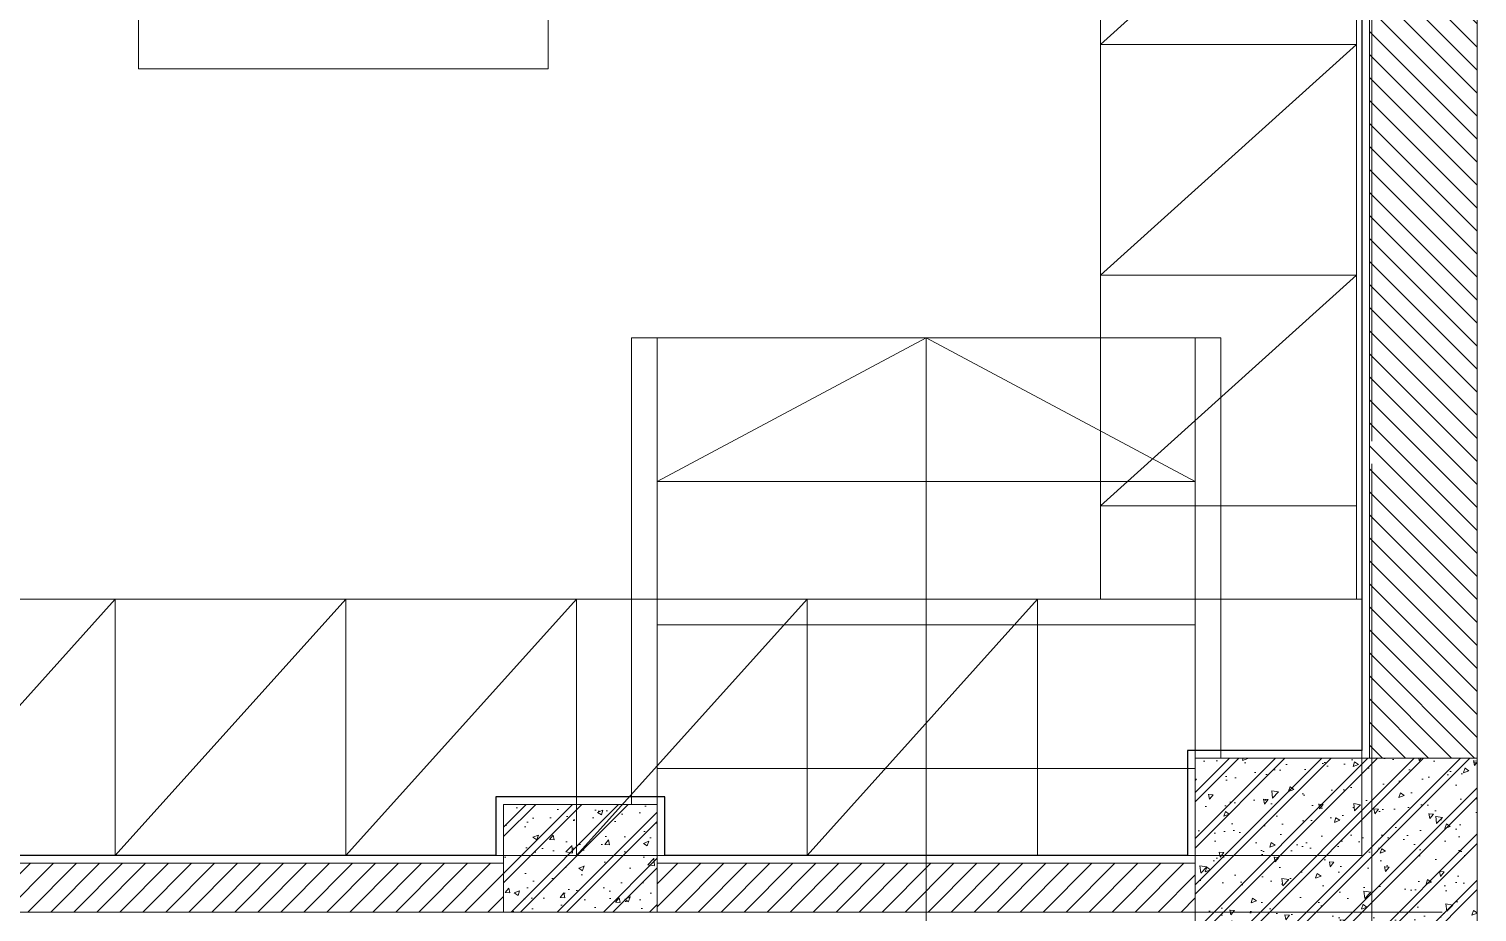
# Model space of a CAD drawing. Header units: millimetres. Extents: x -343543 to 400519, y -115663 to 104219.
# Drawn here: x -309785 to -306958, y 6000 to 7722 of the extents above; entities that cross this region are included whole.
import ezdxf
from ezdxf.xclip import XClip

# ---------------------------------------------------------------- set-up
doc = ezdxf.new("R2010")
doc.units = ezdxf.units.MM
doc.header["$XCLIPFRAME"] = 0
doc.linetypes.add('XREF MAT BANG TUONG XAY$0$CENTER', pattern=[50.800000000000004, 31.75, -6.35, 6.35, -6.35])
doc.layers.get('0').update_dxf_attribs({"color": 231, "lineweight": 0})
for name, color, linetype, lineweight in [('A-PATT', 252, 'Continuous', 9), ('A-SYMBOLS', 10, 'Continuous', 13), ('XREF MAT BANG TUONG XAY$0$01.Xref _MB T1$0$A-FURN', 8, 'Continuous', 5), ('XREF MAT BANG TUONG XAY$0$01.Xref _MB T1$0$A-LITE', 8, 'Continuous', 9), ('XREF MAT BANG TUONG XAY$0$01.Xref _MB T1$0$A-TEXT', 8, 'Continuous', 25), ('XREF MAT BANG TUONG XAY$0$A-GRID', 8, 'XREF MAT BANG TUONG XAY$0$CENTER', 15), ('XREF MAT BANG TUONG XAY$0$A-WALL-INT', 8, 'Continuous', 9), ('XREF MAT BANG TUONG XAY$0$xref_IKIGAI_Cot$0$A-FNSH', 8, 'Continuous', 9), ('XREF MAT BANG TUONG XAY$0$xref_IKIGAI_Cot$0$A-PATT', 8, 'Continuous', 5)]:
    doc.layers.add(name, color=color, linetype=linetype, lineweight=lineweight)
for name, color, linetype in [('XREF MAT BANG TUONG XAY$0$A-FNSH', 8, 'Continuous'), ('XREF MAT BANG TUONG XAY$0$A-FURN', 8, 'Continuous'), ('XREF MAT BANG TUONG XAY$0$A-PATT', 8, 'Continuous')]:
    doc.layers.add(name, color=color, linetype=linetype)

# ---------------------------------------------------------------- blocks, each defined once
blk = doc.blocks.new('*U212')
at = {"layer": 'XREF MAT BANG TUONG XAY$0$A-PATT'}
h = blk.add_hatch(dxfattribs=at)
h.set_pattern_fill('ANSI31', color=8, scale=10)
h.set_pattern_definition([(45, (36496.78963795229, -11178.56439682681), (-22.45064030267288, 22.45064030267288), [])])
h.paths.add_polyline_path([(-38.69831128977239, 47.5), (1011.301688710228, 47.5), (1011.301688710228, -47.5), (-38.69831128977239, -47.5)])
at = {"layer": 'XREF MAT BANG TUONG XAY$0$A-WALL-INT', "color": 8}
blk.add_lwpolyline([(-38.69831128977239, 47.5), (1011.301688710228, 47.5), (1011.301688710228, -47.5), (-38.69831128977239, -47.5)], close=True, dxfattribs=at)
blk = doc.blocks.new('*U213')
at = {"layer": 'XREF MAT BANG TUONG XAY$0$A-PATT'}
h = blk.add_hatch(dxfattribs=at)
h.set_pattern_fill('ANSI31', color=8, scale=10)
h.set_pattern_definition([(45, (39151.79951596089, -11178.56439682681), (-22.45064030267288, 22.45064030267288), [])])
h.paths.add_polyline_path([(-38.69831128977239, 47.5), (3666.311566718832, 47.5), (3666.311566718832, -47.5), (-38.69831128977239, -47.5)])
at = {"layer": 'XREF MAT BANG TUONG XAY$0$A-WALL-INT', "color": 8}
blk.add_lwpolyline([(-38.69831128977239, 47.5), (3666.311566718832, 47.5), (3666.311566718832, -47.5), (-38.69831128977239, -47.5)], close=True, dxfattribs=at)
blk = doc.blocks.new('XREF MAT BANG TUONG XAY$0$00.xref_IKIGAI_Truc')
at = {"layer": 'XREF MAT BANG TUONG XAY$0$A-GRID', "color": 8, "ltscale": 20}
for points in [[(31399.99999999998, -3920.671974424971), (31399.99999999998, 22924.4354841252)], [(-2907.525181142613, 6000), (42750.0013740146, 6000)]]:
    blk.add_lwpolyline(points, dxfattribs=at)
blk = doc.blocks.new('XREF MAT BANG TUONG XAY$0$01.Xref _MB T1$0$TB T1')
at = {"color": 8}
blk.add_line((-4215.000109585046, -0.000502444218909659), (-5265.000109585046, -0.000502444218909659), dxfattribs=at)
at = {"layer": 'XREF MAT BANG TUONG XAY$0$01.Xref _MB T1$0$A-FURN', "color": 8}
blk.add_line((-4214.990338640175, -0.001045847622663132), (-5264.990338640175, -0.001045847622663132), dxfattribs=at)
at = {"layer": 'XREF MAT BANG TUONG XAY$0$01.Xref _MB T1$0$A-LITE', "color": 8, "ltscale": 10}
for p, q in [((-4164.990333315891, 1119.999380477575), (-5314.990343964488, 1119.999380477575)), ((-5314.990343964488, 1119.999380477575), (-5314.990341905115, 299.9994544564997)), ((-5264.990343964488, 1119.998913193196), (-5264.990338514679, -1050.001110044983)), ((-4214.990338640175, 1119.998954152377), (-4214.990338640175, -0.001045847622663132)), ((-4164.990333315891, 1119.999380477575), (-4164.990335601291, 209.9993450806942)), ((-4214.990338640175, 839.9989541523773), (-5264.990343261208, 839.9989541523773)), ((-4214.990338640175, 559.9989541523773), (-5264.990338640175, 559.9989541523773)), ((-4214.990338640175, 279.9989541523773), (-5264.990338640175, 279.9989541523773))]:
    blk.add_line(p, q, dxfattribs=at)
at = {"layer": 'XREF MAT BANG TUONG XAY$0$01.Xref _MB T1$0$A-LITE', "color": 8, "ltscale": 10, "elevation": 1.738794449090321e-10}
blk.add_lwpolyline([(-5264.990343261208, 839.9989541523773), (-4739.990338640189, 1119.999380477575), (-4214.990338640175, 839.9989541523773)], dxfattribs=at)
at = {"layer": 'XREF MAT BANG TUONG XAY$0$01.Xref _MB T1$0$A-LITE', "color": 8, "ltscale": 10}
blk.add_lwpolyline([(-2024.990338640248, -500.0010975577952), (-4739.990338640189, -500.0010975577952), (-4739.990338640189, 1119.999380477575)], dxfattribs=at)
blk = doc.blocks.new('XREF MAT BANG TUONG XAY$0$xref_IKIGAI_Cot')
at = {"layer": 'XREF MAT BANG TUONG XAY$0$xref_IKIGAI_Cot$0$A-PATT'}
h = blk.add_hatch(dxfattribs=at)
h.set_pattern_fill('BT-01', color=8, scale=15, angle=180, pattern_type=2)
h.set_pattern_definition([(230, (31275.00141281844, 6119.9999978599), (-107.589027390113, 9.412820247389279), [11.25, -123.75]), (175, (31275.00141281844, 6119.9999978599), (20.81270004194999, -112.8288200550018), [9, -99]), (280.4514, (31266.03566081844, 6120.7843988599), (-86.77640725710324, -103.415931309143), [9.5610285, -105.1713168]), (226.1842, (31275.00141281844, 6089.9999978599), (-160.0861572938467, 24.82785214935273), [16.875, -185.625]), (276.6356, (31261.66090106844, 6092.068993909899), (-140.1994058323055, -146.1176806350662), [14.3415432, -157.75695]), (171.1842, (31275.00141281844, 6089.9999978599), (-140.1992917700441, -146.1177901387987), [13.5, -148.5]), (201, (31260.00141281844, 6097.4999978599), (-89.53605781776923, 60.39283359980084), [11.25, -123.75]), (146, (31260.00141281844, 6097.4999978599), (-36.49729978823727, -108.772506757028), [8.999999999999998, -98.99999999999999]), (251.4514, (31252.54007786844, 6102.532738759899), (-126.0333942872235, -48.37957450649284), [9.5610285, -105.1713168]), (217.5, (31275.00141281844, 6119.9999978599), (-1.823978297593607, -49.93407807469672), [0, -97.8, 0, -100.5, 0, -99.375]), (187.5, (31275.00141281844, 6119.9999978599), (-39.4604306163223, -59.16175678235403), [0, -57.29999999999999, 0, -95.54999999999998, 0, -37.87499999999999]), (147.4999999999999, (31308.45141281844, 6119.9999978599), (-80.07336542586135, 3.383230760156973), [0, -37.5, 0, -117, 0, -155.25]), (137.5, (31323.45141281844, 6119.9999978599), (-87.47792540135794, -15.01574734984765), [0, -48.75, 0, -77.69999999999999, 0, -110.25]), (225, (31275.00141281844, 6119.9999978599), (45.0780573006424, -45.07805730064241), []), (225, (31275.00141281844, 6101.6249978599), (45.0780573006424, -45.07805730064241), [])])
h.paths.add_polyline_path([(31605.00141281844, 6299.999997859901), (31055.00141281844, 6299.9999978599), (31055.00141281844, 5899.9999978599), (31605.00141281844, 5899.999997859901)])
h = blk.add_hatch(dxfattribs=at)
h.set_pattern_fill('BT-01', color=8, scale=15, pattern_type=2)
h.set_pattern_definition([(49.99999999999999, (80, -9.999999999999313), (107.589027390113, -9.412820247389266), [11.25, -123.75]), (355, (80, -9.999999999999313), (-20.81270004195, 112.8288200550018), [9, -99]), (100.4514, (88.96575200000007, -10.78440099999932), (86.77640725710323, 103.415931309143), [9.5610285, -105.1713168]), (46.18420000000001, (80, 20.00000000000069), (160.0861572938467, -24.82785214935271), [16.875, -185.625]), (96.6356, (93.34051175000013, 17.93100395000068), (140.1994058323055, 146.1176806350663), [14.3415432, -157.75695]), (351.1842, (80, 20.00000000000069), (140.1992917700441, 146.1177901387987), [13.5, -148.5]), (21, (95, 12.50000000000069), (89.53605781776925, -60.39283359980082), [11.25, -123.75]), (326.0000000000001, (95, 12.50000000000069), (36.49729978823726, 108.772506757028), [9, -99]), (71.4514, (102.46133495, 7.467259100000723), (126.0333942872235, 48.37957450649286), [9.5610285, -105.1713168]), (37.50000000000001, (80, -9.999999999999313), (1.8239782975936, 49.93407807469672), [0, -97.8, 0, -100.5, 0, -99.375]), (7.499999999999999, (80, -9.999999999999313), (39.46043061632229, 59.16175678235403), [0, -57.3, 0, -95.55, 0, -37.875]), (327.5, (46.55000000000018, -9.999999999999313), (80.07336542586135, -3.383230760156963), [0, -37.5, 0, -117, 0, -155.25]), (317.5, (31.55000000000018, -9.999999999999313), (87.47792540135794, 15.01574734984766), [0, -48.75, 0, -77.69999999999999, 0, -110.25]), (45, (80, -9.999999999999313), (-45.07805730064241, 45.07805730064241), []), (45, (80, 8.375000000000687), (-45.07805730064241, 45.07805730064241), [])])
h.paths.add_polyline_path([(30005.00141281844, 5999.999899235088), (29705.00141281844, 5999.999899235089), (29705.00141281844, 6209.999899235089), (30005.00141281844, 6209.999899235088)])
at = {"layer": 'XREF MAT BANG TUONG XAY$0$A-GRID', "color": 8, "ltscale": 20}
for points in [[(31399.99999999998, -3920.671974424971), (31399.99999999998, 22924.4354841252)], [(-2907.525181142613, 6000), (42750.0013740146, 6000)]]:
    blk.add_lwpolyline(points, dxfattribs=at)
at = {"layer": 'XREF MAT BANG TUONG XAY$0$xref_IKIGAI_Cot$0$A-FNSH', "color": 8, "elevation": 2.819613635020082e-10}
blk.add_lwpolyline([(31605.00141281844, 6299.999997859901), (31055.00141281844, 6299.9999978599), (31055.00141281844, 5899.9999978599), (31605.00141281844, 5899.999997859901)], close=True, dxfattribs=at)
at = {"layer": 'XREF MAT BANG TUONG XAY$0$xref_IKIGAI_Cot$0$A-FNSH', "color": 8}
blk.add_lwpolyline([(30005.00141281844, 5999.999899235088), (29705.00141281844, 5999.999899235089), (29705.00141281844, 6209.999899235089), (30005.00141281844, 6209.999899235088)], close=True, dxfattribs=at)
blk = doc.blocks.new('*U220')
at = {"layer": 'XREF MAT BANG TUONG XAY$0$A-PATT'}
h = blk.add_hatch(dxfattribs=at)
h.set_pattern_fill('ANSI31', color=8, scale=10)
h.set_pattern_definition([(45, (38946.78964026456, -11293.56439682681), (-22.45064030267288, 22.45064030267288), [])])
h.paths.add_polyline_path([(-38.69831128977239, 47.5), (3461.301691022507, 47.5), (3461.301691022507, -162.5), (-38.69831128977239, -162.5)])
at = {"layer": 'XREF MAT BANG TUONG XAY$0$A-WALL-INT', "color": 8}
blk.add_lwpolyline([(-38.69831128977239, 47.5), (3461.301691022507, 47.5), (3461.301691022507, -162.5), (-38.69831128977239, -162.5)], close=True, dxfattribs=at)
blk = doc.blocks.new('XREF MAT BANG TUONG XAY$0$01.Xref _MB T1$0$Phong tam')
at = {"layer": 'XREF MAT BANG TUONG XAY$0$A-FURN', "color": 8, "xscale": -1, "rotation": 270}
blk.add_blockref('*U220', (-47.5000026663547, 3338.698309209424), dxfattribs=at)
blk = doc.blocks.new('XREF MAT BANG NOI THAT$0$01.Xref _MB T1$0$BLK')
at = {"color": 8}
blk.add_lwpolyline([(324597.2002474809, 139513.5956382755), (325047.2002474809, 139513.5956382755), (325047.2002474809, 139013.5956382755), (324597.2002474809, 139013.5956382755)], close=True, dxfattribs=at)
blk.add_lwpolyline([(324597.2002474809, 139513.5956382755), (325047.2002474809, 139013.5956382755)], dxfattribs=at)
blk = doc.blocks.new('XREF MAT BANG NOI THAT')
at = {"color": 8, "elevation": 1.409806817510041e-10}
blk.add_lwpolyline([(29792.49611507222, 7644.998213455516), (28992.49611507222, 7644.998213455516), (28992.49611507222, 8849.999082208204), (29792.49611507222, 8849.999082208204)], close=True, dxfattribs=at)
at = {"color": 8}
for points in [[(30870.00064002752, 6792.500265135721), (31370.00064002752, 6792.500265135721), (31370.00092441794, 6610.001088274468), (30870.00092441794, 6610.001088274468)], [(31379.99130459947, 6610.000544391243), (30747.50076860451, 6610.000544329305), (30747.50076860451, 6110.000544205468), (31379.99130459947, 6110.000544267406)]]:
    blk.add_lwpolyline(points, close=True, dxfattribs=at)
at = {"color": 8, "rotation": 270}
for p in [(-108143.594998248, 332739.7005126166), (-108143.594998248, 332289.7005126166), (-108143.594998248, 331839.7005126166)]:
    blk.add_blockref('XREF MAT BANG NOI THAT$0$01.Xref _MB T1$0$BLK', p, dxfattribs=at)
at = {"color": 8, "xscale": -1}
for p in [(353544.7010160854, -132903.5950940081), (353994.7010160854, -132903.5950940081), (354444.7010160854, -132903.5950940081), (354894.7010160854, -132903.5950940081), (355344.7010160854, -132903.5950940081)]:
    blk.add_blockref('XREF MAT BANG NOI THAT$0$01.Xref _MB T1$0$BLK', p, dxfattribs=at)
blk = doc.blocks.new('01.Xref _MB T1')
at = {"layer": 'XREF MAT BANG TUONG XAY$0$A-FNSH', "color": 8}
blk.add_lwpolyline([(31509.99192926892, 10214.99998935225), (31189.99212838657, 10214.99998942232), (31189.99212838657, 9784.999989421183), (31380.00129821671, 9784.999989421187), (31380.00129821111, 6314.999987108906), (31040.01140139589, 6314.999987108906), (31040.00163320104, 6110.0005442691), (30020.00941224081, 6110.000544093902), (30019.99964129586, 6224.999888484095), (29690.01068666501, 6224.999888484097), (29690.01068666501, 6110.000540487614), (27415.00130166758, 6110.000001737028)], dxfattribs=at)
at = {"color": 8}
blk.add_blockref('XREF MAT BANG TUONG XAY$0$00.xref_IKIGAI_Truc', (0.000109863918623887, 0), dxfattribs=at)
ref = blk.add_blockref('XREF MAT BANG TUONG XAY$0$xref_IKIGAI_Cot', (-0.009273172880057245, -1.075099498848431e-05), dxfattribs=at)
XClip(ref).set_block_clipping_path([(-1610.3425959282936, -2225.6693134198044), (41829.12952086335, 21555.881957526355)])
at = {"color": 8, "xscale": -1}
blk.add_blockref('XREF MAT BANG TUONG XAY$0$01.Xref _MB T1$0$TB T1', (25790.00109313769, 6000.000543403401), dxfattribs=at)
at = {"layer": 'XREF MAT BANG TUONG XAY$0$A-FURN', "color": 8, "rotation": 180}
for name, p in [('*U213', (29666.31265985652, 6047.500544123041)), ('*U212', (31016.30289142309, 6047.500544123041))]:
    blk.add_blockref(name, p, dxfattribs=at)
at = {"layer": 'XREF MAT BANG TUONG XAY$0$01.Xref _MB T1$0$A-TEXT', "color": 8, "xscale": -1}
blk.add_blockref('XREF MAT BANG TUONG XAY$0$01.Xref _MB T1$0$Phong tam', (31395.00010487589, 2999.999989189255), dxfattribs=at)
at = {"layer": 'A-PATT', "color": 8}
blk.add_blockref('XREF MAT BANG NOI THAT', (0, 0), dxfattribs=at)

msp = doc.modelspace()

# ---------------------------------------------------------------- block references
at = {"layer": 'A-SYMBOLS'}
msp.add_blockref('01.Xref _MB T1', (-338563.4783449996, 2.91038304567337e-11), dxfattribs=at)

doc.saveas('drawing.dxf')
